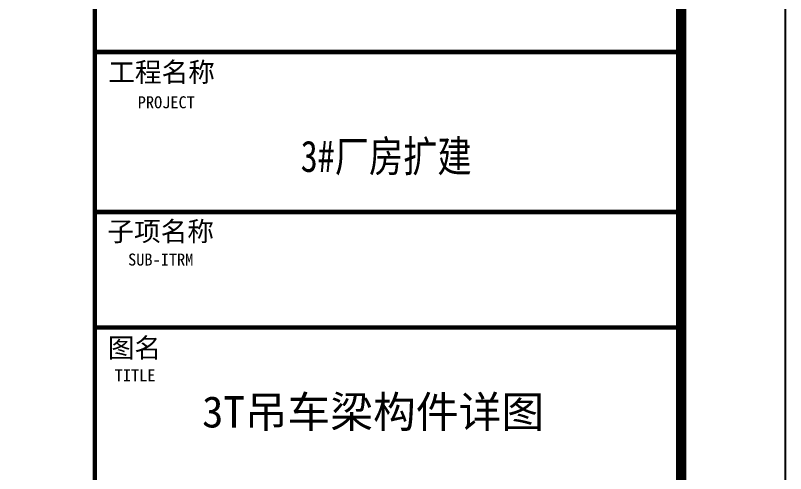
# Model space of a CAD drawing. Extents: x 40002367 to 40460080, y 192184 to 372766.
# Drawn here: x 40452709 to 40460080, y 301427 to 305809 of the extents above; entities that cross this region are included whole.
import ezdxf
from ezdxf.enums import TextEntityAlignment as Align

# ---------------------------------------------------------------- set-up
doc = ezdxf.new("R2010")
doc.units = 0
doc.header["$LTSCALE"] = 1000
doc.header["$MEASUREMENT"] = 0
doc.layers.get('0').update_dxf_attribs({"linetype": 'CONTINUOUS'})
for name, color, linetype in [('PUB_TAB', 7, 'CONTINUOUS'), ('PUB_TEXT', 7, 'CONTINUOUS'), ('PUB_TITLE', 4, 'CONTINUOUS')]:
    doc.layers.add(name, color=color, linetype=linetype)
doc.styles.add('STYLE-黑体', font='simhei.ttf')
doc.styles.add('TQ', font='')
doc.styles.get('TQ').set_extended_font_data('SimSun')

# ---------------------------------------------------------------- blocks, each defined once
blk = doc.blocks.new('tk0')
at = {"layer": 'PUB_TITLE', "lineweight": 40, "const_width": 85}
for points in [[(32850067, -1201267), (32850067, -1281267)], [(32850067, -1241493), (32861287, -1241493)], [(32850067, -1244553), (32861287, -1244553)], [(32850067, -1246763), (32861287, -1246763)]]:
    blk.add_lwpolyline(points, dxfattribs=at)
at = {"layer": 'PUB_TEXT', "attachment_point": 1, "style": 'TQ'}
for s, insert, char_height, width in [('工程名称', (32850323, -1241690), 374, 2223.6), ('PROJECT', (32850887, -1242340), 229.5, 4799.1), ('子项名称', (32850306, -1244736), 374, 2223.6), ('SUB-ITRM', (32850702, -1245348), 229.5, 4799.1), ('图名', (32850313, -1246965), 374, 2223.6), ('TITLE', (32850446, -1247564), 229.5, 4799.1)]:
    blk.add_mtext(s, dxfattribs=dict(at, insert=insert, char_height=char_height, width=width))

msp = doc.modelspace()

# ---------------------------------------------------------------- linework, layer by layer
at = {"layer": 'PUB_TITLE'}
msp.add_lwpolyline([(40385779.9, 284571.8), (40460079.9, 284571.8), (40460079.9, 326571.8), (40385779.9, 326571.8)], close=True, dxfattribs=at)
at = {"layer": 'PUB_TITLE', "const_width": 100}
msp.add_lwpolyline([(40388279.9, 285571.8), (40459079.9, 285571.8), (40459079.9, 325571.8), (40388279.9, 325571.8)], close=True, dxfattribs=at)

# ---------------------------------------------------------------- block references
at = {"xscale": 0.5, "yscale": 0.5, "zscale": 0.5}
msp.add_blockref('tk0', (24028436.5, 926205.5), dxfattribs=at)

# ---------------------------------------------------------------- texts
at = {"layer": 'PUB_TAB', "lineweight": -3, "style": 'STYLE-黑体'}
for s, width, p in [('3#厂房扩建', 0.8, (40456257.4, 304312)), ('3T吊车梁构件详图', 1.000119, (40456132.5, 301867.8))]:
    msp.add_text(s, height=300, dxfattribs=dict(at, width=width)).set_placement(p, align=Align.CENTER)

doc.saveas('drawing.dxf')
